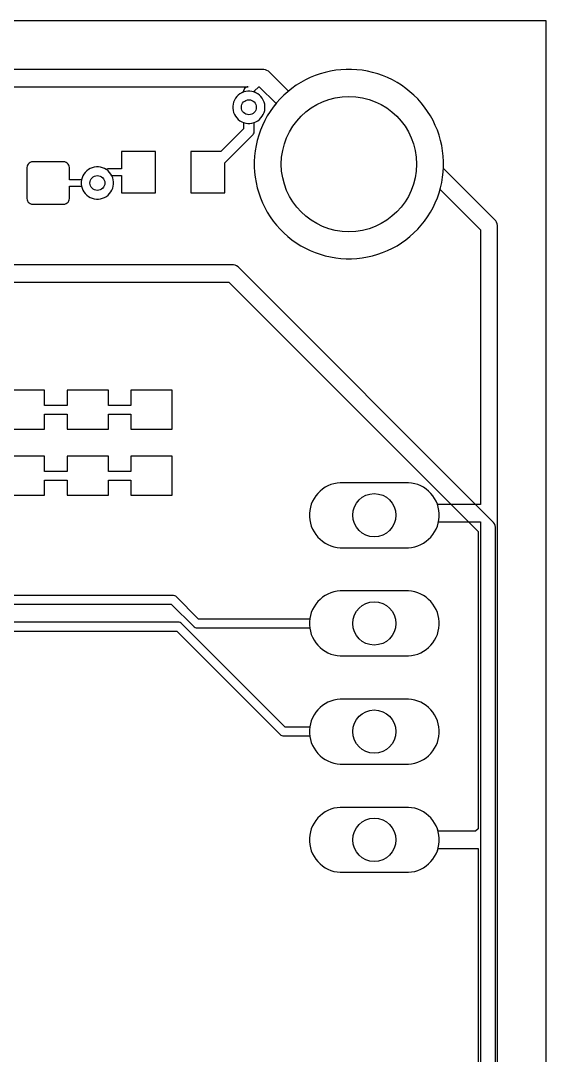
# Model space of a CAD drawing. Header units: millimetres. Extents: x 1.3 to 49.5, y 14 to 62.2.
# Drawn here: x 37.19 to 49.53, y 37.94 to 62.23 of the extents above; entities that cross this region are included whole.
import ezdxf

# ---------------------------------------------------------------- set-up
doc = ezdxf.new("R2010")
doc.units = ezdxf.units.MM

msp = doc.modelspace()

# ---------------------------------------------------------------- linework, layer by layer
at = {"layer": '16_copper'}
for points in [[(45.081, 56.649), (45.205, 56.663), (45.328, 56.684), (45.45, 56.712), (45.57, 56.746), (45.687, 56.787), (45.803, 56.835), (45.915, 56.889), (46.024, 56.949), (46.13, 57.016), (46.231, 57.088), (46.329, 57.166), (46.422, 57.249), (46.51, 57.337), (46.593, 57.43), (46.671, 57.528), (46.743, 57.629), (46.81, 57.735), (46.87, 57.844), (46.924, 57.956), (46.972, 58.072), (47.013, 58.189), (47.047, 58.309), (47.075, 58.431), (47.096, 58.554), (47.11, 58.678), (47.117, 58.802), (47.117, 58.927), (47.11, 59.051), (47.096, 59.175), (47.075, 59.298), (47.047, 59.42), (47.013, 59.54), (46.972, 59.657), (46.924, 59.773), (46.87, 59.885), (46.81, 59.994), (46.743, 60.1), (46.671, 60.201), (46.593, 60.299), (46.51, 60.392), (46.422, 60.48), (46.329, 60.563), (46.231, 60.641), (46.13, 60.713), (46.024, 60.78), (45.915, 60.84), (45.803, 60.894), (45.687, 60.942), (45.57, 60.983), (45.45, 61.017), (45.328, 61.045), (45.205, 61.066), (45.081, 61.08), (44.957, 61.087), (44.832, 61.087), (44.708, 61.08), (44.584, 61.066), (44.461, 61.045), (44.339, 61.017), (44.219, 60.983), (44.102, 60.942), (43.986, 60.894), (43.874, 60.84), (43.765, 60.78), (43.659, 60.713), (43.558, 60.641), (43.46, 60.563), (43.367, 60.48), (43.279, 60.392), (43.196, 60.299), (43.118, 60.201), (43.046, 60.1), (42.979, 59.994), (42.919, 59.885), (42.865, 59.773), (42.817, 59.657), (42.776, 59.54), (42.742, 59.42), (42.714, 59.298), (42.693, 59.175), (42.679, 59.051), (42.672, 58.927), (42.672, 58.802), (42.679, 58.678), (42.693, 58.554), (42.714, 58.431), (42.742, 58.309), (42.776, 58.189), (42.817, 58.072), (42.865, 57.956), (42.919, 57.844), (42.979, 57.735), (43.046, 57.629), (43.118, 57.528), (43.196, 57.43), (43.279, 57.337), (43.367, 57.249), (43.46, 57.166), (43.558, 57.088), (43.659, 57.016), (43.765, 56.949), (43.874, 56.889), (43.986, 56.835), (44.102, 56.787), (44.219, 56.746), (44.339, 56.712), (44.461, 56.684), (44.584, 56.663), (44.708, 56.649), (44.832, 56.642), (44.957, 56.642)], [(42.658, 59.577), (42.667, 59.6), (42.672, 59.624), (42.672, 59.841), (42.713, 59.858), (42.756, 59.883), (42.795, 59.913), (42.83, 59.948), (42.86, 59.987), (42.885, 60.03), (42.904, 60.076), (42.917, 60.124), (42.923, 60.173), (42.923, 60.223), (42.917, 60.272), (42.904, 60.32), (42.885, 60.366), (42.86, 60.409), (42.83, 60.448), (42.795, 60.483), (42.756, 60.513), (42.713, 60.538), (42.667, 60.557), (42.619, 60.57), (42.57, 60.576), (42.52, 60.576), (42.471, 60.57), (42.423, 60.557), (42.377, 60.538), (42.334, 60.513), (42.295, 60.483), (42.26, 60.448), (42.23, 60.409), (42.205, 60.366), (42.186, 60.32), (42.173, 60.272), (42.167, 60.223), (42.167, 60.173), (42.173, 60.124), (42.186, 60.076), (42.205, 60.03), (42.23, 59.987), (42.26, 59.948), (42.295, 59.913), (42.334, 59.883), (42.377, 59.858), (42.418, 59.841), (42.418, 59.689), (41.89, 59.161), (41.183, 59.161), (41.183, 58.187), (41.982, 58.187), (41.982, 58.894), (42.644, 59.556)], [(39.214, 58.745), (39.198, 58.736), (39.157, 58.76), (39.111, 58.779), (39.063, 58.792), (39.014, 58.798), (38.964, 58.798), (38.915, 58.792), (38.867, 58.779), (38.821, 58.76), (38.778, 58.735), (38.739, 58.705), (38.704, 58.67), (38.674, 58.631), (38.649, 58.588), (38.63, 58.542), (38.617, 58.494), (38.611, 58.445), (38.611, 58.395), (38.617, 58.346), (38.63, 58.298), (38.649, 58.252), (38.674, 58.209), (38.704, 58.17), (38.739, 58.135), (38.778, 58.105), (38.821, 58.08), (38.867, 58.061), (38.915, 58.048), (38.964, 58.042), (39.014, 58.042), (39.063, 58.048), (39.111, 58.061), (39.157, 58.08), (39.2, 58.105), (39.239, 58.135), (39.274, 58.17), (39.304, 58.209), (39.329, 58.252), (39.348, 58.298), (39.361, 58.346), (39.367, 58.395), (39.367, 58.445), (39.361, 58.494), (39.348, 58.542), (39.329, 58.588), (39.323, 58.598), (39.552, 58.598), (39.552, 58.187), (40.351, 58.187), (40.351, 59.161), (39.552, 59.161), (39.552, 58.75), (39.233, 58.75)], [(46.365, 49.868), (46.439, 49.882), (46.51, 49.904), (46.58, 49.933), (46.646, 49.968), (46.708, 50.009), (46.766, 50.057), (46.819, 50.11), (46.866, 50.168), (46.908, 50.23), (46.943, 50.296), (46.972, 50.365), (46.993, 50.437), (47.008, 50.51), (47.015, 50.585), (47.015, 50.66), (47.008, 50.734), (46.993, 50.808), (46.972, 50.879), (46.943, 50.948), (46.908, 51.014), (46.866, 51.077), (46.819, 51.135), (46.766, 51.187), (46.708, 51.235), (46.646, 51.277), (46.58, 51.312), (46.51, 51.341), (46.439, 51.362), (46.365, 51.377), (46.291, 51.384), (44.692, 51.384), (44.617, 51.377), (44.544, 51.362), (44.472, 51.341), (44.403, 51.312), (44.337, 51.277), (44.275, 51.235), (44.217, 51.187), (44.164, 51.135), (44.117, 51.077), (44.075, 51.014), (44.04, 50.948), (44.011, 50.879), (43.989, 50.808), (43.975, 50.734), (43.967, 50.66), (43.967, 50.585), (43.975, 50.51), (43.989, 50.437), (44.011, 50.365), (44.04, 50.296), (44.075, 50.23), (44.117, 50.168), (44.164, 50.11), (44.217, 50.057), (44.275, 50.009), (44.337, 49.968), (44.403, 49.933), (44.472, 49.904), (44.544, 49.882), (44.617, 49.868), (44.692, 49.86), (46.291, 49.86)], [(46.365, 47.328), (46.439, 47.342), (46.51, 47.364), (46.58, 47.393), (46.646, 47.428), (46.708, 47.469), (46.766, 47.517), (46.819, 47.57), (46.866, 47.628), (46.908, 47.69), (46.943, 47.756), (46.972, 47.825), (46.993, 47.897), (47.008, 47.97), (47.015, 48.045), (47.015, 48.12), (47.008, 48.194), (46.993, 48.268), (46.972, 48.339), (46.943, 48.408), (46.908, 48.474), (46.866, 48.537), (46.819, 48.595), (46.766, 48.647), (46.708, 48.695), (46.646, 48.737), (46.58, 48.772), (46.51, 48.801), (46.439, 48.822), (46.365, 48.837), (46.291, 48.844), (44.692, 48.844), (44.617, 48.837), (44.544, 48.822), (44.472, 48.801), (44.403, 48.772), (44.337, 48.737), (44.275, 48.695), (44.217, 48.647), (44.164, 48.595), (44.117, 48.537), (44.075, 48.474), (44.04, 48.408), (44.011, 48.339), (43.989, 48.268), (43.975, 48.194), (43.967, 48.12), (43.967, 48.045), (43.975, 47.97), (43.989, 47.897), (44.011, 47.825), (44.04, 47.756), (44.075, 47.69), (44.117, 47.628), (44.164, 47.57), (44.217, 47.517), (44.275, 47.469), (44.337, 47.428), (44.403, 47.393), (44.472, 47.364), (44.544, 47.342), (44.617, 47.328), (44.692, 47.32), (46.291, 47.32)], [(46.365, 44.788), (46.439, 44.802), (46.51, 44.824), (46.58, 44.853), (46.646, 44.888), (46.708, 44.929), (46.766, 44.977), (46.819, 45.03), (46.866, 45.088), (46.908, 45.15), (46.943, 45.216), (46.972, 45.285), (46.993, 45.357), (47.008, 45.43), (47.015, 45.505), (47.015, 45.58), (47.008, 45.654), (46.993, 45.728), (46.972, 45.799), (46.943, 45.868), (46.908, 45.934), (46.866, 45.997), (46.819, 46.055), (46.766, 46.107), (46.708, 46.155), (46.646, 46.197), (46.58, 46.232), (46.51, 46.261), (46.439, 46.282), (46.365, 46.297), (46.291, 46.304), (44.692, 46.304), (44.617, 46.297), (44.544, 46.282), (44.472, 46.261), (44.403, 46.232), (44.337, 46.197), (44.275, 46.155), (44.217, 46.107), (44.164, 46.055), (44.117, 45.997), (44.075, 45.934), (44.04, 45.868), (44.011, 45.799), (43.989, 45.728), (43.975, 45.654), (43.967, 45.58), (43.967, 45.505), (43.975, 45.43), (43.989, 45.357), (44.011, 45.285), (44.04, 45.216), (44.075, 45.15), (44.117, 45.088), (44.164, 45.03), (44.217, 44.977), (44.275, 44.929), (44.337, 44.888), (44.403, 44.853), (44.472, 44.824), (44.544, 44.802), (44.617, 44.788), (44.692, 44.78), (46.291, 44.78)]]:
    msp.add_lwpolyline(points, close=True, dxfattribs=at)
for points in [[(48.336, 25.38), (48.336, 50.343), (48.328, 50.382), (48.313, 50.419), (48.291, 50.453), (42.291, 56.452), (42.258, 56.475), (42.221, 56.49), (42.182, 56.498), (36.17, 56.498)], [(27.497, 56.091), (42.077, 56.091), (47.93, 50.239), (47.93, 43.264), (47.871, 43.205), (46.988, 43.205), (46.972, 43.259), (46.943, 43.328), (46.908, 43.394), (46.866, 43.457), (46.819, 43.515), (46.766, 43.567), (46.708, 43.615), (46.646, 43.657), (46.58, 43.692), (46.51, 43.721), (46.439, 43.742), (46.365, 43.757), (46.291, 43.764), (44.692, 43.764), (44.617, 43.757), (44.544, 43.742), (44.472, 43.721), (44.403, 43.692), (44.337, 43.657), (44.275, 43.615), (44.217, 43.567), (44.164, 43.515), (44.117, 43.457), (44.075, 43.394), (44.04, 43.328), (44.011, 43.259), (43.989, 43.188), (43.975, 43.114), (43.967, 43.04), (43.967, 42.965), (43.975, 42.89), (43.989, 42.817), (44.011, 42.745), (44.04, 42.676), (44.075, 42.61), (44.117, 42.548), (44.164, 42.49), (44.217, 42.437), (44.275, 42.389), (44.337, 42.348), (44.403, 42.313), (44.472, 42.284), (44.544, 42.262), (44.617, 42.248), (44.692, 42.24), (46.291, 42.24), (46.365, 42.248), (46.439, 42.262), (46.51, 42.284), (46.58, 42.313), (46.646, 42.348), (46.708, 42.389), (46.766, 42.437), (46.819, 42.49), (46.866, 42.548), (46.908, 42.61), (46.943, 42.676), (46.972, 42.745), (46.988, 42.799), (47.93, 42.799), (47.93, 25.603)]]:
    msp.add_lwpolyline(points, dxfattribs=at)
at = {"layer": '1_copper'}
for points in [[(48.387, 20.605), (48.387, 57.424), (48.379, 57.463), (48.364, 57.5), (48.342, 57.534), (47.115, 58.761), (47.117, 58.802), (47.117, 58.927), (47.11, 59.051), (47.096, 59.175), (47.075, 59.298), (47.047, 59.42), (47.013, 59.54), (46.972, 59.657), (46.924, 59.773), (46.87, 59.885), (46.81, 59.994), (46.743, 60.1), (46.671, 60.201), (46.593, 60.299), (46.51, 60.392), (46.422, 60.48), (46.329, 60.563), (46.231, 60.641), (46.13, 60.713), (46.024, 60.78), (45.915, 60.84), (45.803, 60.894), (45.687, 60.942), (45.57, 60.983), (45.45, 61.017), (45.328, 61.045), (45.205, 61.066), (45.081, 61.08), (44.957, 61.087), (44.832, 61.087), (44.708, 61.08), (44.584, 61.066), (44.461, 61.045), (44.339, 61.017), (44.219, 60.983), (44.102, 60.942), (43.986, 60.894), (43.874, 60.84), (43.765, 60.78), (43.659, 60.713), (43.558, 60.641), (43.473, 60.573), (43.005, 61.042), (42.971, 61.064), (42.934, 61.079), (42.895, 61.087), (7.826, 61.087)], [(21.241, 60.681), (42.532, 60.681), (42.508, 60.676), (42.485, 60.666), (42.464, 60.652), (42.446, 60.635), (42.432, 60.614), (42.423, 60.591), (42.418, 60.566), (42.418, 60.555), (42.377, 60.538), (42.334, 60.513), (42.295, 60.483), (42.26, 60.448), (42.23, 60.409), (42.205, 60.366), (42.186, 60.32), (42.173, 60.272), (42.167, 60.223), (42.167, 60.173), (42.173, 60.124), (42.186, 60.076), (42.205, 60.03), (42.23, 59.987), (42.26, 59.948), (42.295, 59.913), (42.334, 59.883), (42.377, 59.858), (42.423, 59.839), (42.471, 59.826), (42.52, 59.82), (42.57, 59.82), (42.619, 59.826), (42.667, 59.839), (42.713, 59.858), (42.756, 59.883), (42.795, 59.913), (42.83, 59.948), (42.86, 59.987), (42.885, 60.03), (42.904, 60.076), (42.917, 60.124), (42.923, 60.173), (42.923, 60.223), (42.917, 60.272), (42.904, 60.32), (42.885, 60.366), (42.86, 60.409), (42.83, 60.448), (42.795, 60.483), (42.756, 60.513), (42.713, 60.538), (42.672, 60.555), (42.672, 60.566), (42.671, 60.572), (42.78, 60.681), (42.791, 60.681), (43.186, 60.286), (43.118, 60.201), (43.046, 60.1), (42.979, 59.994), (42.919, 59.885), (42.865, 59.773), (42.817, 59.657), (42.776, 59.54), (42.742, 59.42), (42.714, 59.298), (42.693, 59.175), (42.679, 59.051), (42.672, 58.927), (42.672, 58.802), (42.679, 58.678), (42.693, 58.554), (42.714, 58.431), (42.742, 58.309), (42.776, 58.189), (42.817, 58.072), (42.865, 57.956), (42.919, 57.844), (42.979, 57.735), (43.046, 57.629), (43.118, 57.528), (43.196, 57.43), (43.279, 57.337), (43.367, 57.249), (43.46, 57.166), (43.558, 57.088), (43.659, 57.016), (43.765, 56.949), (43.874, 56.889), (43.986, 56.835), (44.102, 56.787), (44.219, 56.746), (44.339, 56.712), (44.461, 56.684), (44.584, 56.663), (44.708, 56.649), (44.832, 56.642), (44.957, 56.642), (45.081, 56.649), (45.205, 56.663), (45.328, 56.684), (45.45, 56.712), (45.57, 56.746), (45.687, 56.787), (45.803, 56.835), (45.915, 56.889), (46.024, 56.949), (46.13, 57.016), (46.231, 57.088), (46.329, 57.166), (46.422, 57.249), (46.51, 57.337), (46.593, 57.43), (46.671, 57.528), (46.743, 57.629), (46.81, 57.735), (46.87, 57.844), (46.924, 57.956), (46.972, 58.072), (47.013, 58.189), (47.035, 58.266), (47.981, 57.32), (47.981, 50.876), (46.973, 50.876), (46.972, 50.879), (46.943, 50.948), (46.908, 51.014), (46.866, 51.077), (46.819, 51.135), (46.766, 51.187), (46.708, 51.235), (46.646, 51.277), (46.58, 51.312), (46.51, 51.341), (46.439, 51.362), (46.365, 51.377), (46.291, 51.384), (44.692, 51.384), (44.617, 51.377), (44.544, 51.362), (44.472, 51.341), (44.403, 51.312), (44.337, 51.277), (44.275, 51.235), (44.217, 51.187), (44.164, 51.135), (44.117, 51.077), (44.075, 51.014), (44.04, 50.948), (44.011, 50.879), (43.989, 50.808), (43.975, 50.734), (43.967, 50.66), (43.967, 50.585), (43.975, 50.51), (43.989, 50.437), (44.011, 50.365), (44.04, 50.296), (44.075, 50.23), (44.117, 50.168), (44.164, 50.11), (44.217, 50.057), (44.275, 50.009), (44.337, 49.968), (44.403, 49.933), (44.472, 49.904), (44.544, 49.882), (44.617, 49.868), (44.692, 49.86), (46.291, 49.86), (46.365, 49.868), (46.439, 49.882), (46.51, 49.904), (46.58, 49.933), (46.646, 49.968), (46.708, 50.009), (46.766, 50.057), (46.819, 50.11), (46.866, 50.168), (46.908, 50.23), (46.943, 50.296), (46.972, 50.365), (46.993, 50.437), (47, 50.47), (47.981, 50.47), (47.981, 35.941)], [(36.777, 52.638), (37.748, 52.638), (37.748, 52.997), (38.276, 52.997), (38.276, 52.638), (39.246, 52.638), (39.246, 52.997), (39.774, 52.997), (39.774, 52.638), (40.744, 52.638), (40.744, 53.559), (39.774, 53.559), (39.774, 53.2), (39.246, 53.2), (39.246, 53.559), (38.276, 53.559), (38.276, 53.2), (37.748, 53.2), (37.748, 53.559), (36.777, 53.559)], [(36.777, 51.089), (37.748, 51.089), (37.748, 51.448), (38.276, 51.448), (38.276, 51.089), (39.246, 51.089), (39.246, 51.448), (39.774, 51.448), (39.774, 51.089), (40.744, 51.089), (40.744, 52.01), (39.774, 52.01), (39.774, 51.651), (39.246, 51.651), (39.246, 52.01), (38.276, 52.01), (38.276, 51.651), (37.748, 51.651), (37.748, 52.01), (36.777, 52.01)], [(23.534, 48.537), (40.723, 48.537), (41.258, 48.001), (41.281, 47.988), (41.307, 47.981), (43.974, 47.981), (43.975, 47.97), (43.989, 47.897), (44.011, 47.825), (44.04, 47.756), (44.075, 47.69), (44.117, 47.628), (44.164, 47.57), (44.217, 47.517), (44.275, 47.469), (44.337, 47.428), (44.403, 47.393), (44.472, 47.364), (44.544, 47.342), (44.617, 47.328), (44.692, 47.32), (46.291, 47.32), (46.365, 47.328), (46.439, 47.342), (46.51, 47.364), (46.58, 47.393), (46.646, 47.428), (46.708, 47.469), (46.766, 47.517), (46.819, 47.57), (46.866, 47.628), (46.908, 47.69), (46.943, 47.756), (46.972, 47.825), (46.993, 47.897), (47.008, 47.97), (47.015, 48.045), (47.015, 48.12), (47.008, 48.194), (46.993, 48.268), (46.972, 48.339), (46.943, 48.408), (46.908, 48.474), (46.866, 48.537), (46.819, 48.595), (46.766, 48.647), (46.708, 48.695), (46.646, 48.737), (46.58, 48.772), (46.51, 48.801), (46.439, 48.822), (46.365, 48.837), (46.291, 48.844), (44.692, 48.844), (44.617, 48.837), (44.544, 48.822), (44.472, 48.801), (44.403, 48.772), (44.337, 48.737), (44.275, 48.695), (44.217, 48.647), (44.164, 48.595), (44.117, 48.537), (44.075, 48.474), (44.04, 48.408), (44.011, 48.339), (43.989, 48.268), (43.975, 48.194), (43.974, 48.184), (41.363, 48.184), (40.827, 48.72), (40.804, 48.733), (40.778, 48.74), (23.479, 48.74)], [(25.383, 47.904), (40.852, 47.904), (43.295, 45.461), (43.319, 45.448), (43.344, 45.441), (43.974, 45.441), (43.975, 45.43), (43.989, 45.357), (44.011, 45.285), (44.04, 45.216), (44.075, 45.15), (44.117, 45.088), (44.164, 45.03), (44.217, 44.977), (44.275, 44.929), (44.337, 44.888), (44.403, 44.853), (44.472, 44.824), (44.544, 44.802), (44.617, 44.788), (44.692, 44.78), (46.291, 44.78), (46.365, 44.788), (46.439, 44.802), (46.51, 44.824), (46.58, 44.853), (46.646, 44.888), (46.708, 44.929), (46.766, 44.977), (46.819, 45.03), (46.866, 45.088), (46.908, 45.15), (46.943, 45.216), (46.972, 45.285), (46.993, 45.357), (47.008, 45.43), (47.015, 45.505), (47.015, 45.58), (47.008, 45.654), (46.993, 45.728), (46.972, 45.799), (46.943, 45.868), (46.908, 45.934), (46.866, 45.997), (46.819, 46.055), (46.766, 46.107), (46.708, 46.155), (46.646, 46.197), (46.58, 46.232), (46.51, 46.261), (46.439, 46.282), (46.365, 46.297), (46.291, 46.304), (44.692, 46.304), (44.617, 46.297), (44.544, 46.282), (44.472, 46.261), (44.403, 46.232), (44.337, 46.197), (44.275, 46.155), (44.217, 46.107), (44.164, 46.055), (44.117, 45.997), (44.075, 45.934), (44.04, 45.868), (44.011, 45.799), (43.989, 45.728), (43.975, 45.654), (43.974, 45.644), (43.4, 45.644), (40.956, 48.087), (40.933, 48.101), (40.907, 48.108), (25.383, 48.108)]]:
    msp.add_lwpolyline(points, dxfattribs=at)
for points in [[(42.563, 60.679), (42.558, 60.681), (42.564, 60.681)], [(38.228, 57.926), (38.255, 57.937), (38.28, 57.953), (38.301, 57.974), (38.317, 57.999), (38.328, 58.026), (38.334, 58.055), (38.334, 58.344), (38.618, 58.344), (38.63, 58.298), (38.649, 58.252), (38.674, 58.209), (38.704, 58.17), (38.739, 58.135), (38.778, 58.105), (38.821, 58.08), (38.867, 58.061), (38.915, 58.048), (38.964, 58.042), (39.014, 58.042), (39.063, 58.048), (39.111, 58.061), (39.157, 58.08), (39.2, 58.105), (39.239, 58.135), (39.274, 58.17), (39.304, 58.209), (39.329, 58.252), (39.348, 58.298), (39.361, 58.346), (39.367, 58.395), (39.367, 58.445), (39.361, 58.494), (39.348, 58.542), (39.329, 58.588), (39.304, 58.631), (39.274, 58.67), (39.239, 58.705), (39.2, 58.735), (39.157, 58.76), (39.111, 58.779), (39.063, 58.792), (39.014, 58.798), (38.964, 58.798), (38.915, 58.792), (38.867, 58.779), (38.821, 58.76), (38.778, 58.735), (38.739, 58.705), (38.704, 58.67), (38.674, 58.631), (38.649, 58.588), (38.63, 58.542), (38.618, 58.496), (38.334, 58.496), (38.334, 58.785), (38.328, 58.814), (38.317, 58.841), (38.301, 58.866), (38.28, 58.887), (38.255, 58.903), (38.228, 58.914), (38.199, 58.92), (37.469, 58.92), (37.44, 58.914), (37.413, 58.903), (37.388, 58.887), (37.367, 58.866), (37.351, 58.841), (37.34, 58.814), (37.334, 58.785), (37.334, 58.055), (37.34, 58.026), (37.351, 57.999), (37.367, 57.974), (37.388, 57.953), (37.413, 57.937), (37.44, 57.926), (37.469, 57.92), (38.199, 57.92)], [(46.365, 42.248), (46.439, 42.262), (46.51, 42.284), (46.58, 42.313), (46.646, 42.348), (46.708, 42.389), (46.766, 42.437), (46.819, 42.49), (46.866, 42.548), (46.908, 42.61), (46.943, 42.676), (46.972, 42.745), (46.993, 42.817), (47.008, 42.89), (47.015, 42.965), (47.015, 43.04), (47.008, 43.114), (46.993, 43.188), (46.972, 43.259), (46.943, 43.328), (46.908, 43.394), (46.866, 43.457), (46.819, 43.515), (46.766, 43.567), (46.708, 43.615), (46.646, 43.657), (46.58, 43.692), (46.51, 43.721), (46.439, 43.742), (46.365, 43.757), (46.291, 43.764), (44.692, 43.764), (44.617, 43.757), (44.544, 43.742), (44.472, 43.721), (44.403, 43.692), (44.337, 43.657), (44.275, 43.615), (44.217, 43.567), (44.164, 43.515), (44.117, 43.457), (44.075, 43.394), (44.04, 43.328), (44.011, 43.259), (43.989, 43.188), (43.975, 43.114), (43.967, 43.04), (43.967, 42.965), (43.975, 42.89), (43.989, 42.817), (44.011, 42.745), (44.04, 42.676), (44.075, 42.61), (44.117, 42.548), (44.164, 42.49), (44.217, 42.437), (44.275, 42.389), (44.337, 42.348), (44.403, 42.313), (44.472, 42.284), (44.544, 42.262), (44.617, 42.248), (44.692, 42.24), (46.291, 42.24)]]:
    msp.add_lwpolyline(points, close=True, dxfattribs=at)
at = {"layer": 'drills_PTH'}
for centre, radius in [((44.895, 58.864), 1.588), ((45.491, 50.622), 0.508), ((45.491, 48.082), 0.508), ((45.491, 45.542), 0.508), ((45.491, 43.002), 0.508)]:
    msp.add_circle(centre, radius, dxfattribs=at)
at = {"layer": 'drills_via_1_16'}
for centre in [(42.545, 60.198), (38.989, 58.42)]:
    msp.add_circle(centre, 0.175, dxfattribs=at)
at = {"layer": 'outline'}
msp.add_lwpolyline([(1.27, 13.97), (49.53, 13.97), (49.53, 62.23), (1.27, 62.23), (1.27, 13.97)], close=True, dxfattribs=at)

doc.saveas('drawing.dxf')
